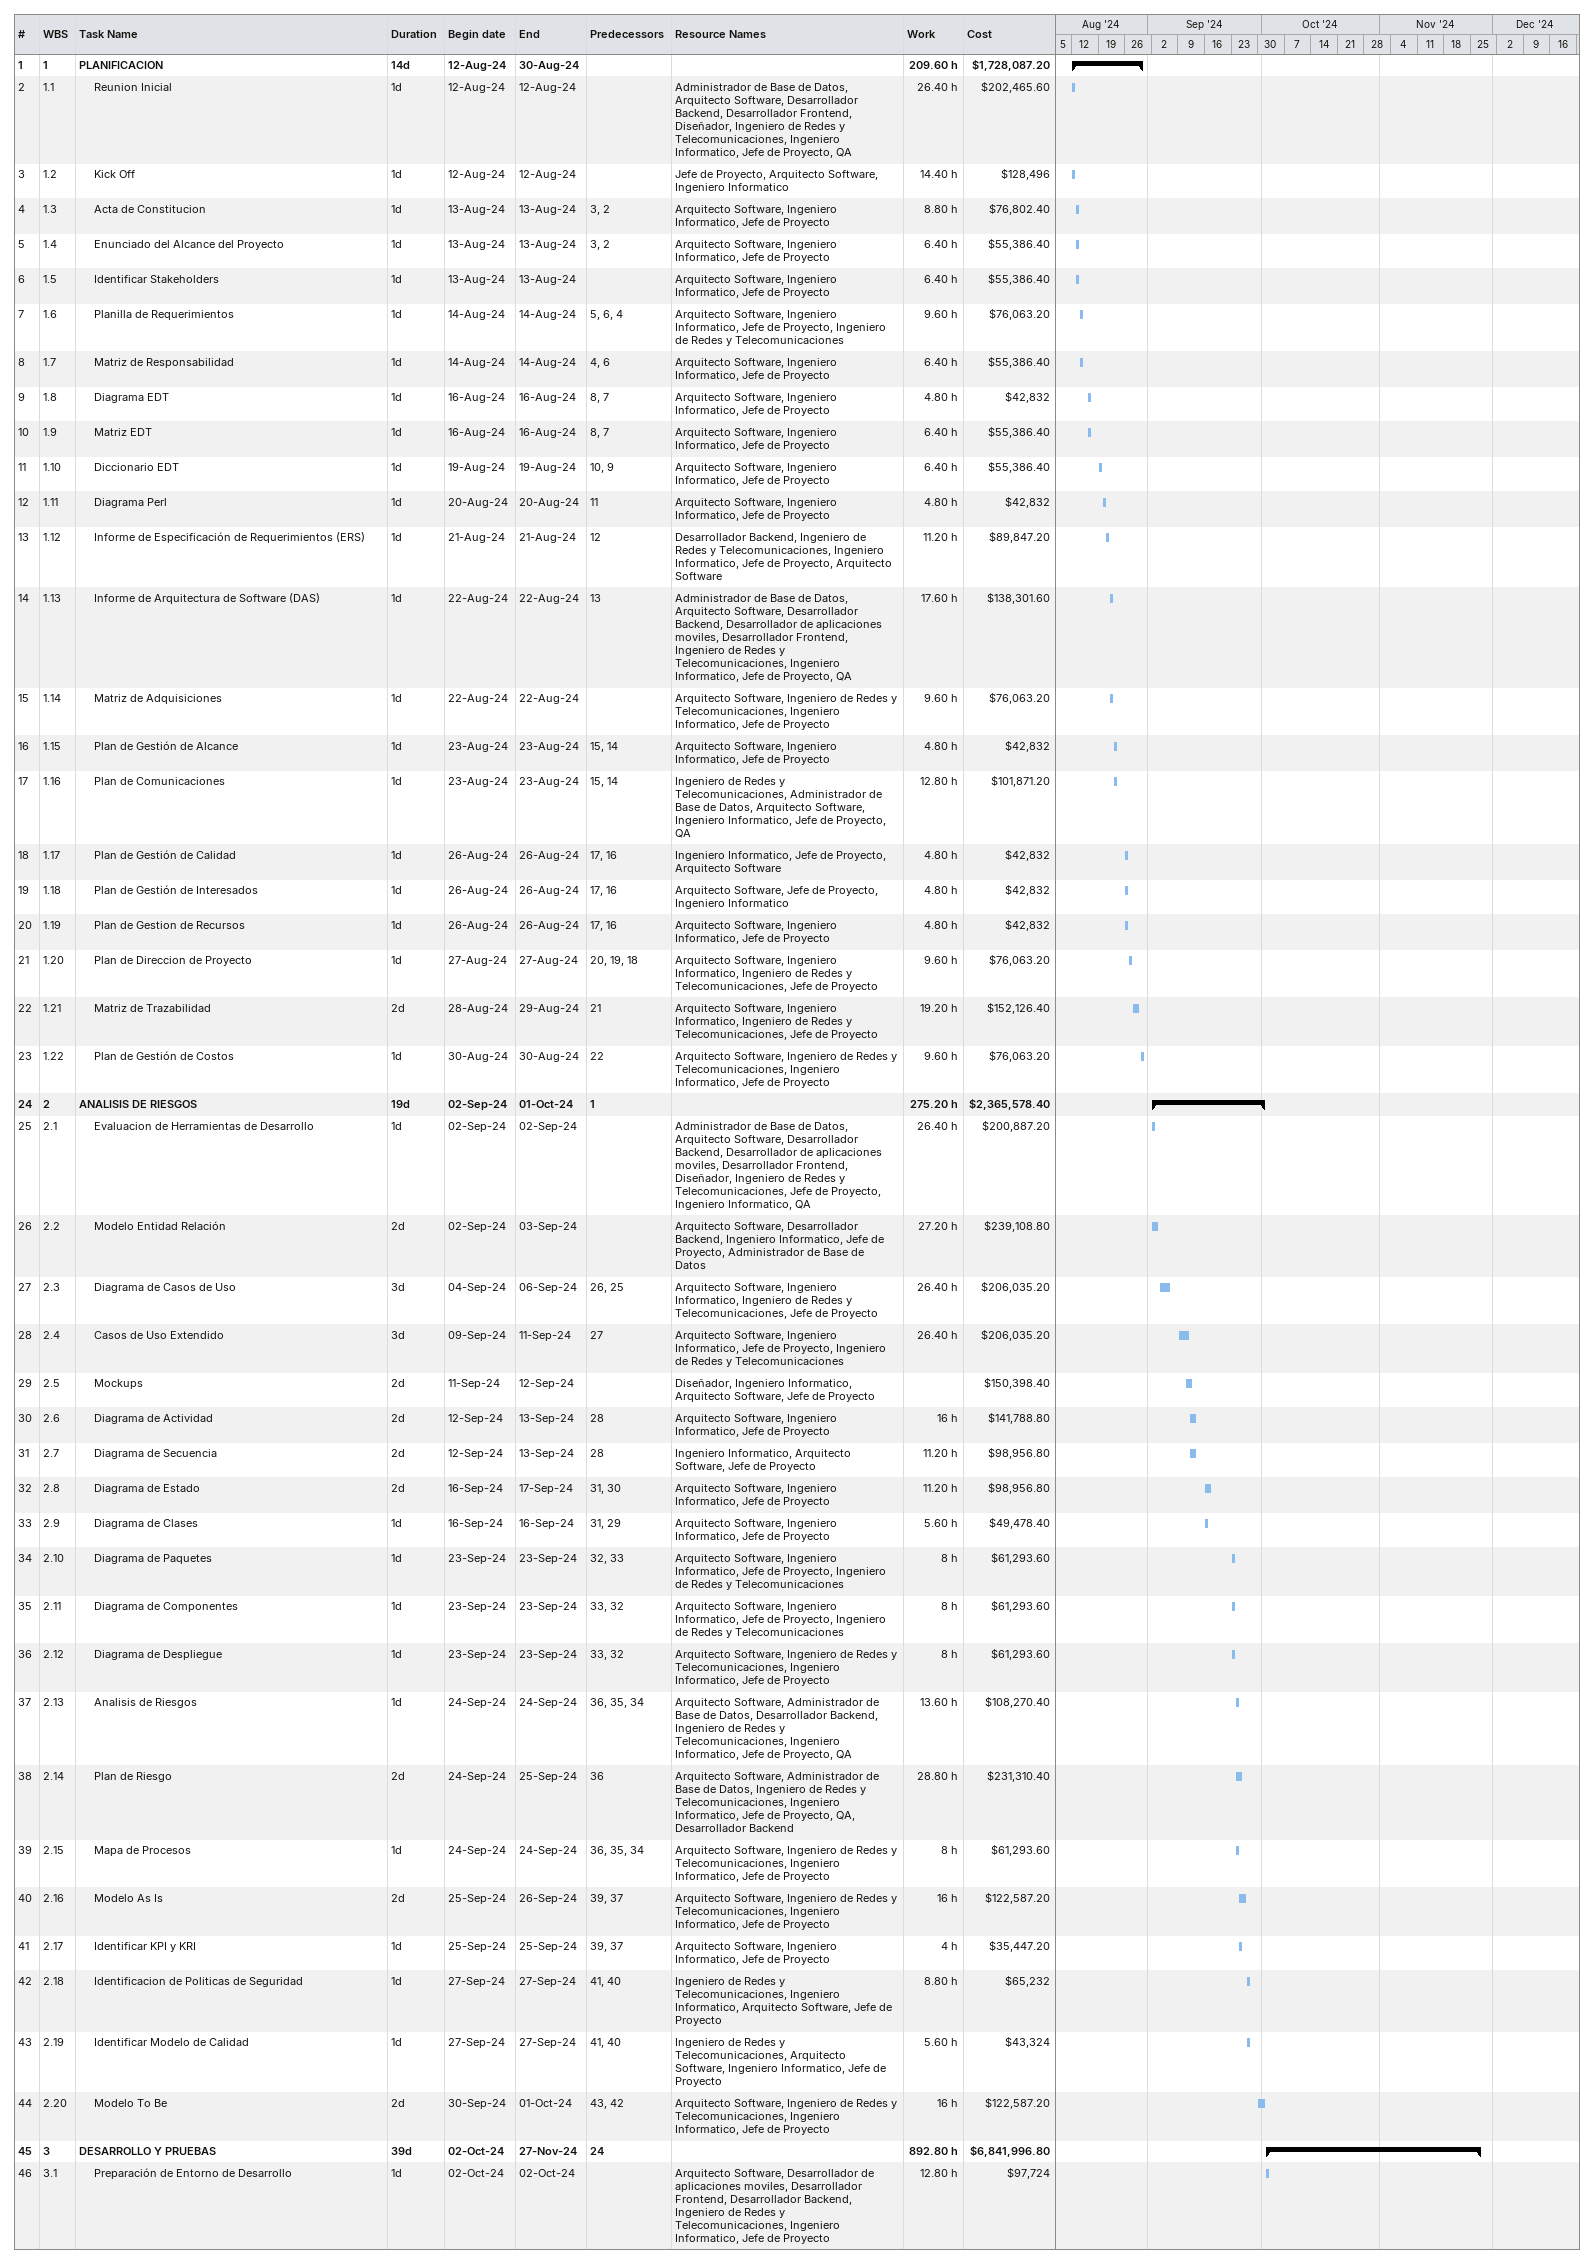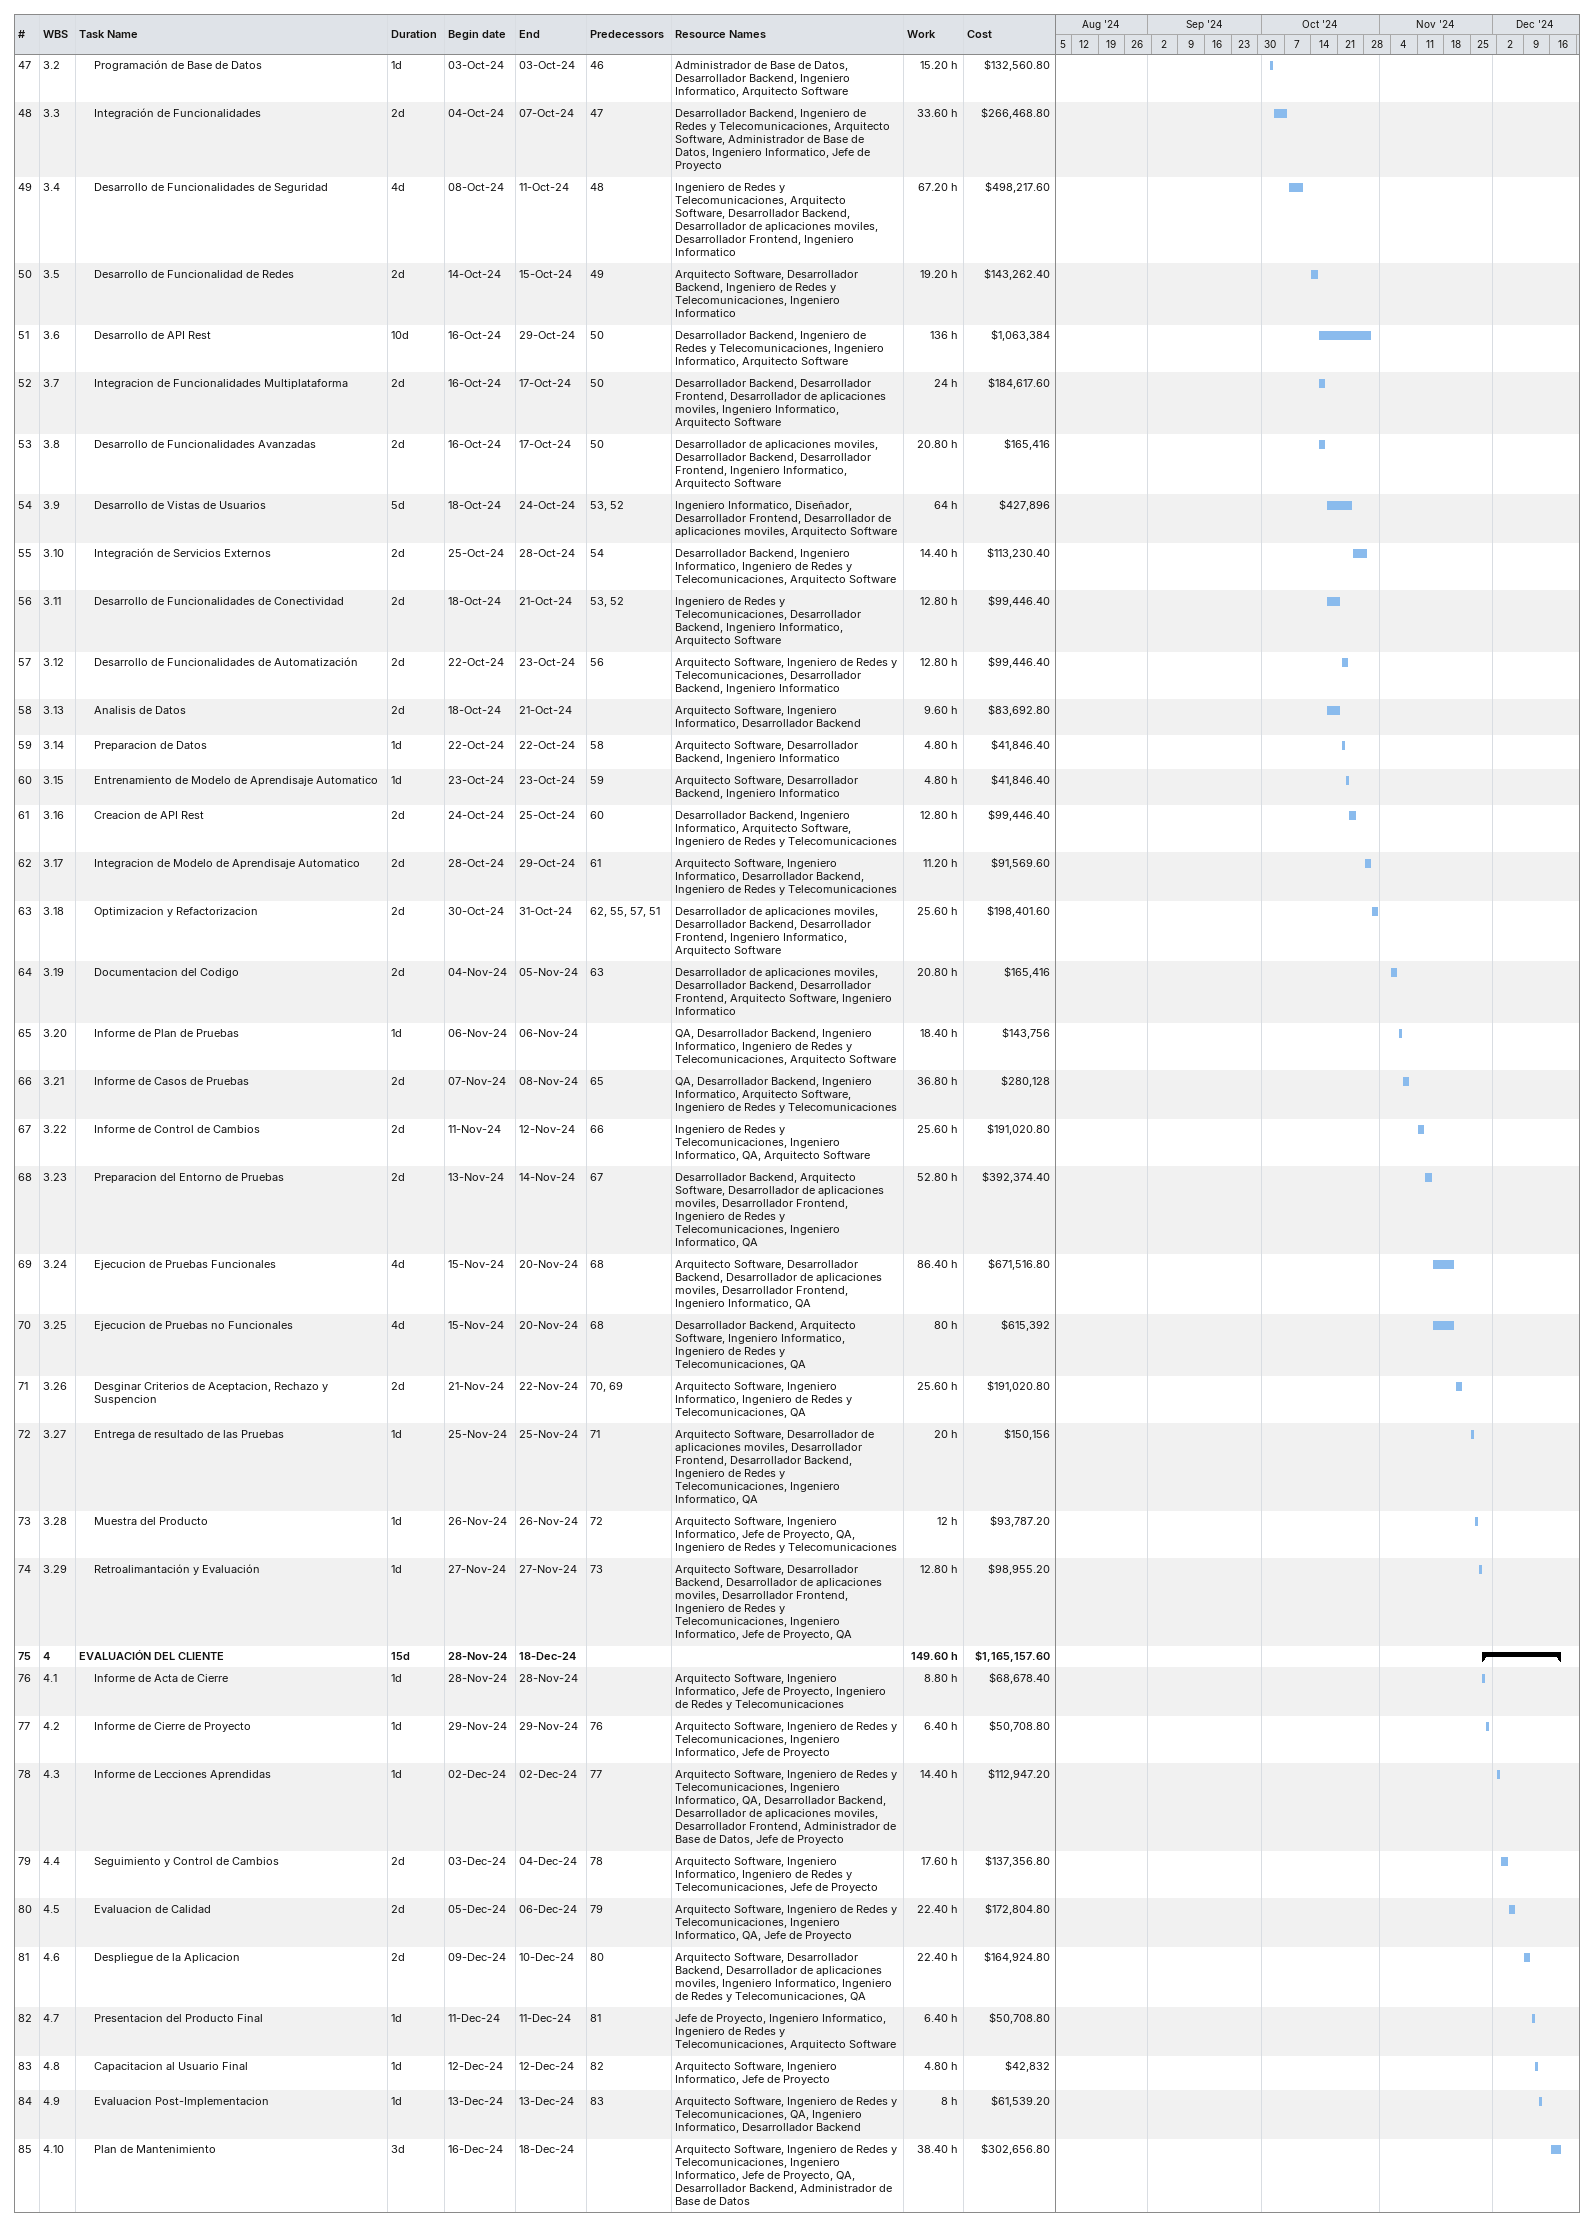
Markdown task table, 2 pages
| ID | WBS | Task | Duration | Start | Finish | Predecessors | Resources | Work (h) | Cost ($) |
|---|---|---|---|---|---|---|---|---|---|
| 1 | 1 | **PLANIFICACION** | 14d | 2024-08-12 | 2024-08-30 |  |  | 209.60 | 1728087.20 |
| 2 | 1.1 | Reunion Inicial | 1d | 2024-08-12 | 2024-08-12 |  | Administrador de Base de Datos, Arquitecto Software, Desarrollador Backend, Desarrollador Frontend, Diseñador, Ingeniero de Redes y Telecomunicaciones, Ingeniero Informatico, Jefe de Proyecto, QA | 26.40 | 202465.60 |
| 3 | 1.2 | Kick Off | 1d | 2024-08-12 | 2024-08-12 |  | Jefe de Proyecto, Arquitecto Software, Ingeniero Informatico | 14.40 | 128496 |
| 4 | 1.3 | Acta de Constitucion | 1d | 2024-08-13 | 2024-08-13 | 3, 2 | Arquitecto Software, Ingeniero Informatico, Jefe de Proyecto | 8.80 | 76802.40 |
| 5 | 1.4 | Enunciado del Alcance del Proyecto | 1d | 2024-08-13 | 2024-08-13 | 3, 2 | Arquitecto Software, Ingeniero Informatico, Jefe de Proyecto | 6.40 | 55386.40 |
| 6 | 1.5 | Identificar Stakeholders | 1d | 2024-08-13 | 2024-08-13 |  | Arquitecto Software, Ingeniero Informatico, Jefe de Proyecto | 6.40 | 55386.40 |
| 7 | 1.6 | Planilla de Requerimientos | 1d | 2024-08-14 | 2024-08-14 | 5, 6, 4 | Arquitecto Software, Ingeniero Informatico, Jefe de Proyecto, Ingeniero de Redes y Telecomunicaciones | 9.60 | 76063.20 |
| 8 | 1.7 | Matriz de Responsabilidad | 1d | 2024-08-14 | 2024-08-14 | 4, 6 | Arquitecto Software, Ingeniero Informatico, Jefe de Proyecto | 6.40 | 55386.40 |
| 9 | 1.8 | Diagrama EDT | 1d | 2024-08-16 | 2024-08-16 | 8, 7 | Arquitecto Software, Ingeniero Informatico, Jefe de Proyecto | 4.80 | 42832 |
| 10 | 1.9 | Matriz EDT | 1d | 2024-08-16 | 2024-08-16 | 8, 7 | Arquitecto Software, Ingeniero Informatico, Jefe de Proyecto | 6.40 | 55386.40 |
| 11 | 1.10 | Diccionario EDT | 1d | 2024-08-19 | 2024-08-19 | 10, 9 | Arquitecto Software, Ingeniero Informatico, Jefe de Proyecto | 6.40 | 55386.40 |
| 12 | 1.11 | Diagrama Perl | 1d | 2024-08-20 | 2024-08-20 | 11 | Arquitecto Software, Ingeniero Informatico, Jefe de Proyecto | 4.80 | 42832 |
| 13 | 1.12 | Informe de Especificación de Requerimientos (ERS) | 1d | 2024-08-21 | 2024-08-21 | 12 | Desarrollador Backend, Ingeniero de Redes y Telecomunicaciones, Ingeniero Informatico, Jefe de Proyecto, Arquitecto Software | 11.20 | 89847.20 |
| 14 | 1.13 | Informe de Arquitectura de Software (DAS) | 1d | 2024-08-22 | 2024-08-22 | 13 | Administrador de Base de Datos, Arquitecto Software, Desarrollador Backend, Desarrollador de aplicaciones moviles, Desarrollador Frontend, Ingeniero de Redes y Telecomunicaciones, Ingeniero Informatico, Jefe de Proyecto, QA | 17.60 | 138301.60 |
| 15 | 1.14 | Matriz de Adquisiciones | 1d | 2024-08-22 | 2024-08-22 |  | Arquitecto Software, Ingeniero de Redes y Telecomunicaciones, Ingeniero Informatico, Jefe de Proyecto | 9.60 | 76063.20 |
| 16 | 1.15 | Plan de Gestión de Alcance | 1d | 2024-08-23 | 2024-08-23 | 15, 14 | Arquitecto Software, Ingeniero Informatico, Jefe de Proyecto | 4.80 | 42832 |
| 17 | 1.16 | Plan de Comunicaciones | 1d | 2024-08-23 | 2024-08-23 | 15, 14 | Ingeniero de Redes y Telecomunicaciones, Administrador de Base de Datos, Arquitecto Software, Ingeniero Informatico, Jefe de Proyecto, QA | 12.80 | 101871.20 |
| 18 | 1.17 | Plan de Gestión de Calidad | 1d | 2024-08-26 | 2024-08-26 | 17, 16 | Ingeniero Informatico, Jefe de Proyecto, Arquitecto Software | 4.80 | 42832 |
| 19 | 1.18 | Plan de Gestión de Interesados | 1d | 2024-08-26 | 2024-08-26 | 17, 16 | Arquitecto Software, Jefe de Proyecto, Ingeniero Informatico | 4.80 | 42832 |
| 20 | 1.19 | Plan de Gestion de Recursos | 1d | 2024-08-26 | 2024-08-26 | 17, 16 | Arquitecto Software, Ingeniero Informatico, Jefe de Proyecto | 4.80 | 42832 |
| 21 | 1.20 | Plan de Direccion de Proyecto | 1d | 2024-08-27 | 2024-08-27 | 20, 19, 18 | Arquitecto Software, Ingeniero Informatico, Ingeniero de Redes y Telecomunicaciones, Jefe de Proyecto | 9.60 | 76063.20 |
| 22 | 1.21 | Matriz de Trazabilidad | 2d | 2024-08-28 | 2024-08-29 | 21 | Arquitecto Software, Ingeniero Informatico, Ingeniero de Redes y Telecomunicaciones, Jefe de Proyecto | 19.20 | 152126.40 |
| 23 | 1.22 | Plan de Gestión de Costos | 1d | 2024-08-30 | 2024-08-30 | 22 | Arquitecto Software, Ingeniero de Redes y Telecomunicaciones, Ingeniero Informatico, Jefe de Proyecto | 9.60 | 76063.20 |
| 24 | 2 | **ANALISIS DE RIESGOS** | 19d | 2024-09-02 | 2024-10-01 | 1 |  | 275.20 | 2365578.40 |
| 25 | 2.1 | Evaluacion de Herramientas de Desarrollo | 1d | 2024-09-02 | 2024-09-02 |  | Administrador de Base de Datos, Arquitecto Software, Desarrollador Backend, Desarrollador de aplicaciones moviles, Desarrollador Frontend, Diseñador, Ingeniero de Redes y Telecomunicaciones, Jefe de Proyecto, Ingeniero Informatico, QA | 26.40 | 200887.20 |
| 26 | 2.2 | Modelo Entidad Relación | 2d | 2024-09-02 | 2024-09-03 |  | Arquitecto Software, Desarrollador Backend, Ingeniero Informatico, Jefe de Proyecto, Administrador de Base de Datos | 27.20 | 239108.80 |
| 27 | 2.3 | Diagrama de Casos de Uso | 3d | 2024-09-04 | 2024-09-06 | 26, 25 | Arquitecto Software, Ingeniero Informatico, Ingeniero de Redes y Telecomunicaciones, Jefe de Proyecto | 26.40 | 206035.20 |
| 28 | 2.4 | Casos de Uso Extendido | 3d | 2024-09-09 | 2024-09-11 | 27 | Arquitecto Software, Ingeniero Informatico, Jefe de Proyecto, Ingeniero de Redes y Telecomunicaciones | 26.40 | 206035.20 |
| 29 | 2.5 | Mockups | 2d | 2024-09-11 | 2024-09-12 |  | Diseñador, Ingeniero Informatico, Arquitecto Software, Jefe de Proyecto |  | 150398.40 |
| 30 | 2.6 | Diagrama de Actividad | 2d | 2024-09-12 | 2024-09-13 | 28 | Arquitecto Software, Ingeniero Informatico, Jefe de Proyecto | 16 | 141788.80 |
| 31 | 2.7 | Diagrama de Secuencia | 2d | 2024-09-12 | 2024-09-13 | 28 | Ingeniero Informatico, Arquitecto Software, Jefe de Proyecto | 11.20 | 98956.80 |
| 32 | 2.8 | Diagrama de Estado | 2d | 2024-09-16 | 2024-09-17 | 31, 30 | Arquitecto Software, Ingeniero Informatico, Jefe de Proyecto | 11.20 | 98956.80 |
| 33 | 2.9 | Diagrama de Clases | 1d | 2024-09-16 | 2024-09-16 | 31, 29 | Arquitecto Software, Ingeniero Informatico, Jefe de Proyecto | 5.60 | 49478.40 |
| 34 | 2.10 | Diagrama de Paquetes | 1d | 2024-09-23 | 2024-09-23 | 32, 33 | Arquitecto Software, Ingeniero Informatico, Jefe de Proyecto, Ingeniero de Redes y Telecomunicaciones | 8 | 61293.60 |
| 35 | 2.11 | Diagrama de Componentes | 1d | 2024-09-23 | 2024-09-23 | 33, 32 | Arquitecto Software, Ingeniero Informatico, Jefe de Proyecto, Ingeniero de Redes y Telecomunicaciones | 8 | 61293.60 |
| 36 | 2.12 | Diagrama de Despliegue | 1d | 2024-09-23 | 2024-09-23 | 33, 32 | Arquitecto Software, Ingeniero de Redes y Telecomunicaciones, Ingeniero Informatico, Jefe de Proyecto | 8 | 61293.60 |
| 37 | 2.13 | Analisis de Riesgos | 1d | 2024-09-24 | 2024-09-24 | 36, 35, 34 | Arquitecto Software, Administrador de Base de Datos, Desarrollador Backend, Ingeniero de Redes y Telecomunicaciones, Ingeniero Informatico, Jefe de Proyecto, QA | 13.60 | 108270.40 |
| 38 | 2.14 | Plan de Riesgo | 2d | 2024-09-24 | 2024-09-25 | 36 | Arquitecto Software, Administrador de Base de Datos, Ingeniero de Redes y Telecomunicaciones, Ingeniero Informatico, Jefe de Proyecto, QA, Desarrollador Backend | 28.80 | 231310.40 |
| 39 | 2.15 | Mapa de Procesos | 1d | 2024-09-24 | 2024-09-24 | 36, 35, 34 | Arquitecto Software, Ingeniero de Redes y Telecomunicaciones, Ingeniero Informatico, Jefe de Proyecto | 8 | 61293.60 |
| 40 | 2.16 | Modelo As Is | 2d | 2024-09-25 | 2024-09-26 | 39, 37 | Arquitecto Software, Ingeniero de Redes y Telecomunicaciones, Ingeniero Informatico, Jefe de Proyecto | 16 | 122587.20 |
| 41 | 2.17 | Identificar KPI y KRI | 1d | 2024-09-25 | 2024-09-25 | 39, 37 | Arquitecto Software, Ingeniero Informatico, Jefe de Proyecto | 4 | 35447.20 |
| 42 | 2.18 | Identificacion de Politicas de Seguridad | 1d | 2024-09-27 | 2024-09-27 | 41, 40 | Ingeniero de Redes y Telecomunicaciones, Ingeniero Informatico, Arquitecto Software, Jefe de Proyecto | 8.80 | 65232 |
| 43 | 2.19 | Identificar Modelo de Calidad | 1d | 2024-09-27 | 2024-09-27 | 41, 40 | Ingeniero de Redes y Telecomunicaciones, Arquitecto Software, Ingeniero Informatico, Jefe de Proyecto | 5.60 | 43324 |
| 44 | 2.20 | Modelo To Be | 2d | 2024-09-30 | 2024-10-01 | 43, 42 | Arquitecto Software, Ingeniero de Redes y Telecomunicaciones, Ingeniero Informatico, Jefe de Proyecto | 16 | 122587.20 |
| 45 | 3 | **DESARROLLO Y PRUEBAS** | 39d | 2024-10-02 | 2024-11-27 | 24 |  | 892.80 | 6841996.80 |
| 46 | 3.1 | Preparación de Entorno de Desarrollo | 1d | 2024-10-02 | 2024-10-02 |  | Arquitecto Software, Desarrollador de aplicaciones moviles, Desarrollador Frontend, Desarrollador Backend, Ingeniero de Redes y Telecomunicaciones, Ingeniero Informatico, Jefe de Proyecto | 12.80 | 97724 |
| 47 | 3.2 | Programación de Base de Datos | 1d | 2024-10-03 | 2024-10-03 | 46 | Administrador de Base de Datos, Desarrollador Backend, Ingeniero Informatico, Arquitecto Software | 15.20 | 132560.80 |
| 48 | 3.3 | Integración de Funcionalidades | 2d | 2024-10-04 | 2024-10-07 | 47 | Desarrollador Backend, Ingeniero de Redes y Telecomunicaciones, Arquitecto Software, Administrador de Base de Datos, Ingeniero Informatico, Jefe de Proyecto | 33.60 | 266468.80 |
| 49 | 3.4 | Desarrollo de Funcionalidades de Seguridad | 4d | 2024-10-08 | 2024-10-11 | 48 | Ingeniero de Redes y Telecomunicaciones, Arquitecto Software, Desarrollador Backend, Desarrollador de aplicaciones moviles, Desarrollador Frontend, Ingeniero Informatico | 67.20 | 498217.60 |
| 50 | 3.5 | Desarrollo de Funcionalidad de Redes | 2d | 2024-10-14 | 2024-10-15 | 49 | Arquitecto Software, Desarrollador Backend, Ingeniero de Redes y Telecomunicaciones, Ingeniero Informatico | 19.20 | 143262.40 |
| 51 | 3.6 | Desarrollo de API Rest | 10d | 2024-10-16 | 2024-10-29 | 50 | Desarrollador Backend, Ingeniero de Redes y Telecomunicaciones, Ingeniero Informatico, Arquitecto Software | 136 | 1063384 |
| 52 | 3.7 | Integracion de Funcionalidades Multiplataforma | 2d | 2024-10-16 | 2024-10-17 | 50 | Desarrollador Backend, Desarrollador Frontend, Desarrollador de aplicaciones moviles, Ingeniero Informatico, Arquitecto Software | 24 | 184617.60 |
| 53 | 3.8 | Desarrollo de Funcionalidades Avanzadas | 2d | 2024-10-16 | 2024-10-17 | 50 | Desarrollador de aplicaciones moviles, Desarrollador Backend, Desarrollador Frontend, Ingeniero Informatico, Arquitecto Software | 20.80 | 165416 |
| 54 | 3.9 | Desarrollo de Vistas de Usuarios | 5d | 2024-10-18 | 2024-10-24 | 53, 52 | Ingeniero Informatico, Diseñador, Desarrollador Frontend, Desarrollador de aplicaciones moviles, Arquitecto Software | 64 | 427896 |
| 55 | 3.10 | Integración de Servicios Externos | 2d | 2024-10-25 | 2024-10-28 | 54 | Desarrollador Backend, Ingeniero Informatico, Ingeniero de Redes y Telecomunicaciones, Arquitecto Software | 14.40 | 113230.40 |
| 56 | 3.11 | Desarrollo de Funcionalidades de Conectividad | 2d | 2024-10-18 | 2024-10-21 | 53, 52 | Ingeniero de Redes y Telecomunicaciones, Desarrollador Backend, Ingeniero Informatico, Arquitecto Software | 12.80 | 99446.40 |
| 57 | 3.12 | Desarrollo de Funcionalidades de Automatización | 2d | 2024-10-22 | 2024-10-23 | 56 | Arquitecto Software, Ingeniero de Redes y Telecomunicaciones, Desarrollador Backend, Ingeniero Informatico | 12.80 | 99446.40 |
| 58 | 3.13 | Analisis de Datos | 2d | 2024-10-18 | 2024-10-21 |  | Arquitecto Software, Ingeniero Informatico, Desarrollador Backend | 9.60 | 83692.80 |
| 59 | 3.14 | Preparacion de Datos | 1d | 2024-10-22 | 2024-10-22 | 58 | Arquitecto Software, Desarrollador Backend, Ingeniero Informatico | 4.80 | 41846.40 |
| 60 | 3.15 | Entrenamiento de Modelo de Aprendisaje Automatico | 1d | 2024-10-23 | 2024-10-23 | 59 | Arquitecto Software, Desarrollador Backend, Ingeniero Informatico | 4.80 | 41846.40 |
| 61 | 3.16 | Creacion de API Rest | 2d | 2024-10-24 | 2024-10-25 | 60 | Desarrollador Backend, Ingeniero Informatico, Arquitecto Software, Ingeniero de Redes y Telecomunicaciones | 12.80 | 99446.40 |
| 62 | 3.17 | Integracion de Modelo de Aprendisaje Automatico | 2d | 2024-10-28 | 2024-10-29 | 61 | Arquitecto Software, Ingeniero Informatico, Desarrollador Backend, Ingeniero de Redes y Telecomunicaciones | 11.20 | 91569.60 |
| 63 | 3.18 | Optimizacion y Refactorizacion | 2d | 2024-10-30 | 2024-10-31 | 62, 55, 57, 51 | Desarrollador de aplicaciones moviles, Desarrollador Backend, Desarrollador Frontend, Ingeniero Informatico, Arquitecto Software | 25.60 | 198401.60 |
| 64 | 3.19 | Documentacion del Codigo | 2d | 2024-11-04 | 2024-11-05 | 63 | Desarrollador de aplicaciones moviles, Desarrollador Backend, Desarrollador Frontend, Arquitecto Software, Ingeniero Informatico | 20.80 | 165416 |
| 65 | 3.20 | Informe de Plan de Pruebas | 1d | 2024-11-06 | 2024-11-06 |  | QA, Desarrollador Backend, Ingeniero Informatico, Ingeniero de Redes y Telecomunicaciones, Arquitecto Software | 18.40 | 143756 |
| 66 | 3.21 | Informe de Casos de Pruebas | 2d | 2024-11-07 | 2024-11-08 | 65 | QA, Desarrollador Backend, Ingeniero Informatico, Arquitecto Software, Ingeniero de Redes y Telecomunicaciones | 36.80 | 280128 |
| 67 | 3.22 | Informe de Control de Cambios | 2d | 2024-11-11 | 2024-11-12 | 66 | Ingeniero de Redes y Telecomunicaciones, Ingeniero Informatico, QA, Arquitecto Software | 25.60 | 191020.80 |
| 68 | 3.23 | Preparacion del Entorno de Pruebas | 2d | 2024-11-13 | 2024-11-14 | 67 | Desarrollador Backend, Arquitecto Software, Desarrollador de aplicaciones moviles, Desarrollador Frontend, Ingeniero de Redes y Telecomunicaciones, Ingeniero Informatico, QA | 52.80 | 392374.40 |
| 69 | 3.24 | Ejecucion de Pruebas Funcionales | 4d | 2024-11-15 | 2024-11-20 | 68 | Arquitecto Software, Desarrollador Backend, Desarrollador de aplicaciones moviles, Desarrollador Frontend, Ingeniero Informatico, QA | 86.40 | 671516.80 |
| 70 | 3.25 | Ejecucion de Pruebas no Funcionales | 4d | 2024-11-15 | 2024-11-20 | 68 | Desarrollador Backend, Arquitecto Software, Ingeniero Informatico, Ingeniero de Redes y Telecomunicaciones, QA | 80 | 615392 |
| 71 | 3.26 | Desginar Criterios de Aceptacion, Rechazo y Suspencion | 2d | 2024-11-21 | 2024-11-22 | 70, 69 | Arquitecto Software, Ingeniero Informatico, Ingeniero de Redes y Telecomunicaciones, QA | 25.60 | 191020.80 |
| 72 | 3.27 | Entrega de resultado de las Pruebas | 1d | 2024-11-25 | 2024-11-25 | 71 | Arquitecto Software, Desarrollador de aplicaciones moviles, Desarrollador Frontend, Desarrollador Backend, Ingeniero de Redes y Telecomunicaciones, Ingeniero Informatico, QA | 20 | 150156 |
| 73 | 3.28 | Muestra del Producto | 1d | 2024-11-26 | 2024-11-26 | 72 | Arquitecto Software, Ingeniero Informatico, Jefe de Proyecto, QA, Ingeniero de Redes y Telecomunicaciones | 12 | 93787.20 |
| 74 | 3.29 | Retroalimantación y Evaluación | 1d | 2024-11-27 | 2024-11-27 | 73 | Arquitecto Software, Desarrollador Backend, Desarrollador de aplicaciones moviles, Desarrollador Frontend, Ingeniero de Redes y Telecomunicaciones, Ingeniero Informatico, Jefe de Proyecto, QA | 12.80 | 98955.20 |
| 75 | 4 | **EVALUACIÓN DEL CLIENTE** | 15d | 2024-11-28 | 2024-12-18 |  |  | 149.60 | 1165157.60 |
| 76 | 4.1 | Informe de Acta de Cierre | 1d | 2024-11-28 | 2024-11-28 |  | Arquitecto Software, Ingeniero Informatico, Jefe de Proyecto, Ingeniero de Redes y Telecomunicaciones | 8.80 | 68678.40 |
| 77 | 4.2 | Informe de Cierre de Proyecto | 1d | 2024-11-29 | 2024-11-29 | 76 | Arquitecto Software, Ingeniero de Redes y Telecomunicaciones, Ingeniero Informatico, Jefe de Proyecto | 6.40 | 50708.80 |
| 78 | 4.3 | Informe de Lecciones Aprendidas | 1d | 2024-12-02 | 2024-12-02 | 77 | Arquitecto Software, Ingeniero de Redes y Telecomunicaciones, Ingeniero Informatico, QA, Desarrollador Backend, Desarrollador de aplicaciones moviles, Desarrollador Frontend, Administrador de Base de Datos, Jefe de Proyecto | 14.40 | 112947.20 |
| 79 | 4.4 | Seguimiento y Control de Cambios | 2d | 2024-12-03 | 2024-12-04 | 78 | Arquitecto Software, Ingeniero Informatico, Ingeniero de Redes y Telecomunicaciones, Jefe de Proyecto | 17.60 | 137356.80 |
| 80 | 4.5 | Evaluacion de Calidad | 2d | 2024-12-05 | 2024-12-06 | 79 | Arquitecto Software, Ingeniero de Redes y Telecomunicaciones, Ingeniero Informatico, QA, Jefe de Proyecto | 22.40 | 172804.80 |
| 81 | 4.6 | Despliegue de la Aplicacion | 2d | 2024-12-09 | 2024-12-10 | 80 | Arquitecto Software, Desarrollador Backend, Desarrollador de aplicaciones moviles, Ingeniero Informatico, Ingeniero de Redes y Telecomunicaciones, QA | 22.40 | 164924.80 |
| 82 | 4.7 | Presentacion del Producto Final | 1d | 2024-12-11 | 2024-12-11 | 81 | Jefe de Proyecto, Ingeniero Informatico, Ingeniero de Redes y Telecomunicaciones, Arquitecto Software | 6.40 | 50708.80 |
| 83 | 4.8 | Capacitacion al Usuario Final | 1d | 2024-12-12 | 2024-12-12 | 82 | Arquitecto Software, Ingeniero Informatico, Jefe de Proyecto | 4.80 | 42832 |
| 84 | 4.9 | Evaluacion Post-Implementacion | 1d | 2024-12-13 | 2024-12-13 | 83 | Arquitecto Software, Ingeniero de Redes y Telecomunicaciones, QA, Ingeniero Informatico, Desarrollador Backend | 8 | 61539.20 |
| 85 | 4.10 | Plan de Mantenimiento | 3d | 2024-12-16 | 2024-12-18 |  | Arquitecto Software, Ingeniero de Redes y Telecomunicaciones, Ingeniero Informatico, Jefe de Proyecto, QA, Desarrollador Backend, Administrador de Base de Datos | 38.40 | 302656.80 |
